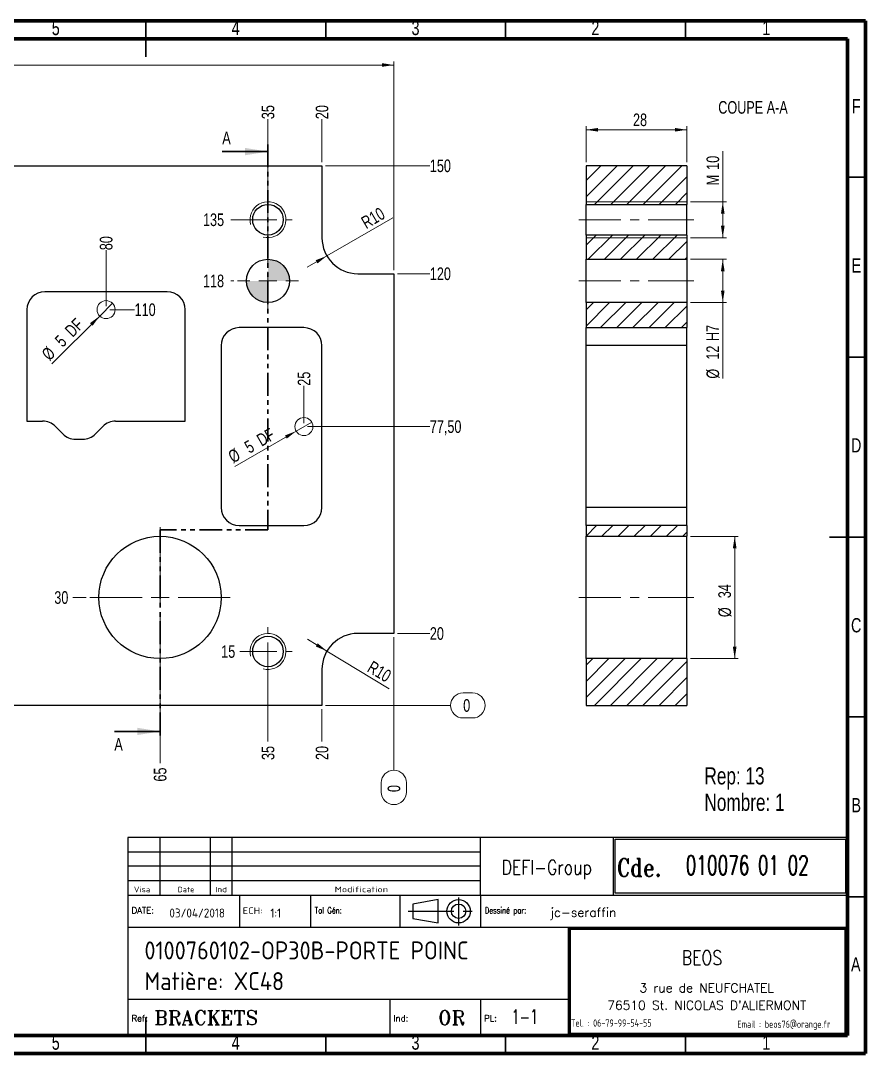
# Model space of a CAD drawing. Header units: millimetres. Extents: x 15 to 415, y 5 to 292.
# Drawn here: x 180.2 to 415, y 5 to 292 of the extents above; entities that cross this region are included whole.
import ezdxf

# ---------------------------------------------------------------- set-up
doc = ezdxf.new("R2010")
doc.units = ezdxf.units.MM
doc.linetypes.add('CENTERX2', pattern=[20.32, 12.7, -2.54, 2.54, -2.54])
doc.linetypes.add('PHANTOM', pattern=[12.7, 6.35, -1.27, 1.27, -1.27, 1.27, -1.27])
doc.layers.add('DIMENSIONS', color=176, linetype='Continuous')
doc.styles.add('SLDTEXTSTYLE0', font='TXT', dxfattribs={"width": 0.75})
doc.styles.add('SLDTEXTSTYLE1', font='ISOCP')
doc.styles.add('SLDTEXTSTYLE10', font='ISOCP', dxfattribs={"width": 1.147311})
doc.styles.add('SLDTEXTSTYLE11', font='ISOCP', dxfattribs={"width": 1.385904})
doc.styles.add('SLDTEXTSTYLE12', font='ISOCP', dxfattribs={"width": 1.246461})
doc.styles.add('SLDTEXTSTYLE13', font='ROMAND')
doc.styles.add('SLDTEXTSTYLE2', font='ROMANT', dxfattribs={"width": 0.8})
doc.styles.add('SLDTEXTSTYLE3', font='ISOCP', dxfattribs={"width": 0.8})
doc.styles.add('SLDTEXTSTYLE4', font='ROMANS', dxfattribs={"width": 0.8})
doc.styles.add('SLDTEXTSTYLE5', font='ROMANT')
doc.styles.add('SLDTEXTSTYLE6', font='ROMANS')
doc.styles.add('SLDTEXTSTYLE7', font='ROMANT', dxfattribs={"width": 0.65})
doc.styles.add('SLDTEXTSTYLE8', font='ISOCP', dxfattribs={"width": 1.446157})
doc.styles.add('SLDTEXTSTYLE9', font='ISOCP', dxfattribs={"width": 1.294402})
doc.dimstyles.new('SLDDIMSTYLE0', dxfattribs={"dimtxt": 3.5, "dimasz": 3.302, "dimexe": 0, "dimexo": 0.0625, "dimgap": 0.875, "dimtad": 0, "dimtih": 1, "dimtoh": 1, "dimdec": 0, "dimrnd": 1e-09, "dimdsep": 46, "dimtxsty": 'SLDTEXTSTYLE0', "dimblk1": 'NONE', "dimblk2": 'NONE', "dimsah": 1, "dimcen": 0.09, "dimadec": 0, "dimazin": 2, "dimtfac": 1, "dimtdec": 0, "dimtofl": 0, "dimtmove": 0, "dimatfit": 3, "dimldrblk": 'NONE', "dimfxl": 1, "dimfrac": 2, "dimtolj": 1, "dimtzin": 12, "dimarcsym": 0})
doc.dimstyles.new('SLDDIMSTYLE1', dxfattribs={"dimtxt": 3.5, "dimasz": 3.302, "dimexe": 0, "dimexo": 0.0625, "dimgap": 0.875, "dimtad": 0, "dimtih": 1, "dimtoh": 1, "dimrnd": 1e-09, "dimzin": 12, "dimdsep": 46, "dimtxsty": 'SLDTEXTSTYLE0', "dimblk1": 'NONE', "dimblk2": 'NONE', "dimsah": 1, "dimcen": 0.09, "dimadec": 0, "dimazin": 3, "dimtfac": 1, "dimtofl": 0, "dimtmove": 0, "dimatfit": 3, "dimldrblk": 'NONE', "dimfxl": 1, "dimfrac": 2, "dimtolj": 1, "dimtzin": 12, "dimarcsym": 0})
doc.dimstyles.new('SLDDIMSTYLE2', dxfattribs={"dimtxt": 3.5, "dimasz": 3.302, "dimexe": 0, "dimexo": 0.0625, "dimgap": 0.875, "dimtad": 1, "dimrnd": 1e-09, "dimzin": 12, "dimdsep": 46, "dimtxsty": 'SLDTEXTSTYLE0', "dimblk1": 'NONE', "dimsah": 1, "dimcen": 0, "dimadec": 0, "dimazin": 3, "dimtfac": 1, "dimtmove": 0, "dimatfit": 3, "dimldrblk": 'NONE', "dimfxl": 1, "dimfrac": 2, "dimtolj": 1, "dimtzin": 12, "dimarcsym": 0})
doc.dimstyles.new('SLDDIMSTYLE3', dxfattribs={"dimtxt": 3.5, "dimasz": 3.302, "dimexe": 0, "dimexo": 0.0625, "dimgap": 0.875, "dimtad": 1, "dimrnd": 1e-09, "dimzin": 12, "dimdsep": 46, "dimtxsty": 'SLDTEXTSTYLE0', "dimsah": 1, "dimcen": 0.09, "dimadec": 0, "dimazin": 3, "dimtfac": 1, "dimtofl": 0, "dimtmove": 0, "dimatfit": 3, "dimfxl": 1, "dimfrac": 2, "dimtolj": 1, "dimtzin": 12, "dimarcsym": 0})
doc.dimstyles.new('SLDDIMSTYLE4', dxfattribs={"dimtxt": 3.5, "dimasz": 3.302, "dimexe": 0, "dimexo": 0.0625, "dimgap": 0.875, "dimtad": 1, "dimrnd": 1e-09, "dimzin": 12, "dimdsep": 46, "dimtxsty": 'SLDTEXTSTYLE0', "dimsah": 1, "dimcen": 0, "dimadec": 0, "dimazin": 3, "dimtfac": 1, "dimtofl": 0, "dimtmove": 1, "dimatfit": 3, "dimfxl": 1, "dimfrac": 2, "dimtolj": 1, "dimtzin": 12, "dimarcsym": 0})

# ---------------------------------------------------------------- blocks, each defined once
blk = doc.blocks.new('SW_NOTE_0')
at = {"color": 0, "linetype": 'Continuous', "lineweight": 0, "char_height": 4.763, "attachment_point": 1, "style": 'SLDTEXTSTYLE0'}
for s, insert in [('Rep: 13', (0, 6.14)), ('Nombre: 1', (0, -1.21))]:
    blk.add_mtext(s, dxfattribs=dict(at, insert=insert))
blk = doc.blocks.new('_D')
at = {"color": 7, "linetype": 'Continuous', "lineweight": 18}
for p, q in [((303.21, 105.19), (305.8, 105.19)), ((264.94, 101.7), (299.73, 101.7)), ((305.8, 98.22), (303.21, 98.22))]:
    blk.add_line(p, q, dxfattribs=at)
for centre, start, end in [((303.21, 101.7), 90, 270), ((305.8, 101.7), 270, 90)]:
    blk.add_arc(centre, 3.49, start, end, dxfattribs=at)
at = {"color": 7, "linetype": 'Continuous', "lineweight": 18, "insert": (303.21, 103.44), "char_height": 3.5, "attachment_point": 1, "style": 'SLDTEXTSTYLE0'}
blk.add_mtext('0', dxfattribs=at)
blk = doc.blocks.new('_None')
blk = doc.blocks.new('_D_1')
at = {"color": 7, "linetype": 'Continuous', "lineweight": 18}
blk.add_line((99.94, 116.7), (113.47, 116.7), dxfattribs=at)
at = {"color": 7, "linetype": 'Continuous', "lineweight": 18, "insert": (113.47, 118.44), "char_height": 3.5, "attachment_point": 1, "style": 'SLDTEXTSTYLE0'}
blk.add_mtext('15', dxfattribs=at)
blk = doc.blocks.new('_D_2')
at = {"color": 7, "linetype": 'Continuous', "lineweight": 18}
blk.add_line((247.94, 116.7), (241.11, 116.7), dxfattribs=at)
at = {"color": 7, "linetype": 'Continuous', "lineweight": 18, "insert": (235.94, 118.44), "char_height": 3.5, "attachment_point": 1, "style": 'SLDTEXTSTYLE0'}
blk.add_mtext('15', dxfattribs=at)
blk = doc.blocks.new('_D_3')
at = {"color": 7, "linetype": 'Continuous', "lineweight": 18}
blk.add_line((284.94, 121.7), (293.94, 121.7), dxfattribs=at)
at = {"color": 7, "linetype": 'Continuous', "lineweight": 18, "insert": (293.94, 123.44), "char_height": 3.5, "attachment_point": 1, "style": 'SLDTEXTSTYLE0'}
blk.add_mtext('20', dxfattribs=at)
blk = doc.blocks.new('_D_4')
at = {"color": 7, "linetype": 'Continuous', "lineweight": 18}
blk.add_line((62.94, 121.7), (53.94, 121.7), dxfattribs=at)
at = {"color": 7, "linetype": 'Continuous', "lineweight": 18, "insert": (48.77, 123.44), "char_height": 3.5, "attachment_point": 1, "style": 'SLDTEXTSTYLE0'}
blk.add_mtext('20', dxfattribs=at)
blk = doc.blocks.new('_D_5')
at = {"color": 7, "linetype": 'Continuous', "lineweight": 18}
blk.add_line((198.44, 131.7), (194.73, 131.7), dxfattribs=at)
at = {"color": 7, "linetype": 'Continuous', "lineweight": 18, "insert": (189.55, 133.44), "char_height": 3.5, "attachment_point": 1, "style": 'SLDTEXTSTYLE0'}
blk.add_mtext('30', dxfattribs=at)
blk = doc.blocks.new('_D_6')
at = {"color": 7, "linetype": 'Continuous', "lineweight": 18}
blk.add_line((164.44, 141.7), (168.65, 141.7), dxfattribs=at)
at = {"color": 7, "linetype": 'Continuous', "lineweight": 18, "insert": (168.65, 143.44), "char_height": 3.5, "attachment_point": 1, "style": 'SLDTEXTSTYLE0'}
blk.add_mtext('40', dxfattribs=at)
blk = doc.blocks.new('_D_7')
at = {"color": 7, "linetype": 'Continuous', "lineweight": 18}
blk.add_line((162.94, 171.7), (151.57, 171.7), dxfattribs=at)
at = {"color": 7, "linetype": 'Continuous', "lineweight": 18, "insert": (146.4, 173.44), "char_height": 3.5, "attachment_point": 1, "style": 'SLDTEXTSTYLE0'}
blk.add_mtext('70', dxfattribs=at)
blk = doc.blocks.new('_D_8')
at = {"color": 7, "linetype": 'Continuous', "lineweight": 18}
blk.add_line((87.94, 179.2), (53.94, 179.2), dxfattribs=at)
at = {"color": 7, "linetype": 'Continuous', "lineweight": 18, "insert": (42.31, 180.94), "char_height": 3.5, "attachment_point": 1, "style": 'SLDTEXTSTYLE0'}
blk.add_mtext('77,50', dxfattribs=at)
blk = doc.blocks.new('_D_9')
at = {"color": 7, "linetype": 'Continuous', "lineweight": 18}
blk.add_line((259.94, 179.2), (293.94, 179.2), dxfattribs=at)
at = {"color": 7, "linetype": 'Continuous', "lineweight": 18, "insert": (293.94, 180.94), "char_height": 3.5, "attachment_point": 1, "style": 'SLDTEXTSTYLE0'}
blk.add_mtext('77,50', dxfattribs=at)
blk = doc.blocks.new('_D_10')
at = {"color": 7, "linetype": 'Continuous', "lineweight": 18}
blk.add_line((138.44, 201.7), (134.18, 201.7), dxfattribs=at)
at = {"color": 7, "linetype": 'Continuous', "lineweight": 18, "insert": (126.42, 203.44), "char_height": 3.5, "attachment_point": 1, "style": 'SLDTEXTSTYLE0'}
blk.add_mtext('100', dxfattribs=at)
blk = doc.blocks.new('_D_11')
at = {"color": 7, "linetype": 'Continuous', "lineweight": 18}
blk.add_line((204.94, 211.7), (211.87, 211.7), dxfattribs=at)
at = {"color": 7, "linetype": 'Continuous', "lineweight": 18, "insert": (211.87, 213.44), "char_height": 3.5, "attachment_point": 1, "style": 'SLDTEXTSTYLE0'}
blk.add_mtext('110', dxfattribs=at)
blk = doc.blocks.new('_D_12')
at = {"color": 7, "linetype": 'Continuous', "lineweight": 18}
blk.add_line((239.44, 219.7), (238.65, 219.7), dxfattribs=at)
at = {"color": 7, "linetype": 'Continuous', "lineweight": 18, "insert": (230.89, 221.44), "char_height": 3.5, "attachment_point": 1, "style": 'SLDTEXTSTYLE0'}
blk.add_mtext('118', dxfattribs=at)
blk = doc.blocks.new('_D_13')
at = {"color": 7, "linetype": 'Continuous', "lineweight": 18}
blk.add_line((108.44, 219.7), (113.47, 219.7), dxfattribs=at)
at = {"color": 7, "linetype": 'Continuous', "lineweight": 18, "insert": (113.47, 221.44), "char_height": 3.5, "attachment_point": 1, "style": 'SLDTEXTSTYLE0'}
blk.add_mtext('118', dxfattribs=at)
blk = doc.blocks.new('_D_14')
at = {"color": 7, "linetype": 'Continuous', "lineweight": 18}
blk.add_line((62.94, 221.7), (53.94, 221.7), dxfattribs=at)
at = {"color": 7, "linetype": 'Continuous', "lineweight": 18, "insert": (46.19, 223.44), "char_height": 3.5, "attachment_point": 1, "style": 'SLDTEXTSTYLE0'}
blk.add_mtext('120', dxfattribs=at)
blk = doc.blocks.new('_D_15')
at = {"color": 7, "linetype": 'Continuous', "lineweight": 18}
blk.add_line((284.94, 221.7), (293.94, 221.7), dxfattribs=at)
at = {"color": 7, "linetype": 'Continuous', "lineweight": 18, "insert": (293.94, 223.44), "char_height": 3.5, "attachment_point": 1, "style": 'SLDTEXTSTYLE0'}
blk.add_mtext('120', dxfattribs=at)
blk = doc.blocks.new('_D_16')
at = {"color": 7, "linetype": 'Continuous', "lineweight": 18}
blk.add_line((99.94, 236.7), (113.47, 236.7), dxfattribs=at)
at = {"color": 7, "linetype": 'Continuous', "lineweight": 18, "insert": (113.47, 238.44), "char_height": 3.5, "attachment_point": 1, "style": 'SLDTEXTSTYLE0'}
blk.add_mtext('135', dxfattribs=at)
blk = doc.blocks.new('_D_17')
at = {"color": 7, "linetype": 'Continuous', "lineweight": 18}
blk.add_line((247.94, 236.7), (238.65, 236.7), dxfattribs=at)
at = {"color": 7, "linetype": 'Continuous', "lineweight": 18, "insert": (230.89, 238.44), "char_height": 3.5, "attachment_point": 1, "style": 'SLDTEXTSTYLE0'}
blk.add_mtext('135', dxfattribs=at)
blk = doc.blocks.new('_D_18')
at = {"color": 7, "linetype": 'Continuous', "lineweight": 18}
blk.add_line((264.94, 251.7), (293.94, 251.7), dxfattribs=at)
at = {"color": 7, "linetype": 'Continuous', "lineweight": 18, "insert": (293.94, 253.44), "char_height": 3.5, "attachment_point": 1, "style": 'SLDTEXTSTYLE0'}
blk.add_mtext('150', dxfattribs=at)
blk = doc.blocks.new('_D_19')
at = {"color": 7, "linetype": 'Continuous', "lineweight": 18}
for p, q in [((283.94, 120.7), (283.94, 83.7)), ((280.45, 77.62), (280.45, 80.21)), ((287.43, 80.21), (287.43, 77.62))]:
    blk.add_line(p, q, dxfattribs=at)
for centre, start, end in [((283.94, 80.21), 0, 180), ((283.94, 77.62), 180, 0)]:
    blk.add_arc(centre, 3.49, start, end, dxfattribs=at)
at = {"color": 7, "linetype": 'Continuous', "lineweight": 18, "insert": (282.21, 77.62), "char_height": 3.5, "attachment_point": 1, "rotation": 90, "style": 'SLDTEXTSTYLE0'}
blk.add_mtext('0', dxfattribs=at)
blk = doc.blocks.new('_D_20')
at = {"color": 7, "linetype": 'Continuous', "lineweight": 18}
blk.add_line((263.94, 100.7), (263.94, 91.7), dxfattribs=at)
at = {"color": 7, "linetype": 'Continuous', "lineweight": 18, "insert": (262.21, 86.53), "char_height": 3.5, "attachment_point": 1, "rotation": 90, "style": 'SLDTEXTSTYLE0'}
blk.add_mtext('20', dxfattribs=at)
blk = doc.blocks.new('_D_21')
at = {"color": 7, "linetype": 'Continuous', "lineweight": 18}
blk.add_line((263.94, 252.7), (263.94, 264.65), dxfattribs=at)
at = {"color": 7, "linetype": 'Continuous', "lineweight": 18, "insert": (262.21, 264.65), "char_height": 3.5, "attachment_point": 1, "rotation": 90, "style": 'SLDTEXTSTYLE0'}
blk.add_mtext('20', dxfattribs=at)
blk = doc.blocks.new('_D_22')
at = {"color": 7, "linetype": 'Continuous', "lineweight": 18}
blk.add_line((258.94, 180.2), (258.94, 190.55), dxfattribs=at)
at = {"color": 7, "linetype": 'Continuous', "lineweight": 18, "insert": (257.21, 190.55), "char_height": 3.5, "attachment_point": 1, "rotation": 90, "style": 'SLDTEXTSTYLE0'}
blk.add_mtext('25', dxfattribs=at)
blk = doc.blocks.new('_D_23')
at = {"color": 7, "linetype": 'Continuous', "lineweight": 18}
blk.add_line((248.94, 229.2), (248.94, 264.65), dxfattribs=at)
at = {"color": 7, "linetype": 'Continuous', "lineweight": 18, "insert": (247.21, 264.65), "char_height": 3.5, "attachment_point": 1, "rotation": 90, "style": 'SLDTEXTSTYLE0'}
blk.add_mtext('35', dxfattribs=at)
blk = doc.blocks.new('_D_24')
at = {"color": 7, "linetype": 'Continuous', "lineweight": 18}
blk.add_line((248.94, 115.7), (248.94, 91.7), dxfattribs=at)
at = {"color": 7, "linetype": 'Continuous', "lineweight": 18, "insert": (247.21, 86.53), "char_height": 3.5, "attachment_point": 1, "rotation": 90, "style": 'SLDTEXTSTYLE0'}
blk.add_mtext('35', dxfattribs=at)
blk = doc.blocks.new('_D_25')
at = {"color": 7, "linetype": 'Continuous', "lineweight": 18}
blk.add_line((218.94, 111.2), (218.94, 85.7), dxfattribs=at)
at = {"color": 7, "linetype": 'Continuous', "lineweight": 18, "insert": (217.21, 80.53), "char_height": 3.5, "attachment_point": 1, "rotation": 90, "style": 'SLDTEXTSTYLE0'}
blk.add_mtext('65', dxfattribs=at)
blk = doc.blocks.new('_D_26')
at = {"color": 7, "linetype": 'Continuous', "lineweight": 18}
blk.add_line((203.94, 212.7), (203.94, 228.23), dxfattribs=at)
at = {"color": 7, "linetype": 'Continuous', "lineweight": 18, "insert": (202.21, 228.23), "char_height": 3.5, "attachment_point": 1, "rotation": 90, "style": 'SLDTEXTSTYLE0'}
blk.add_mtext('80', dxfattribs=at)
blk = doc.blocks.new('_D_27')
at = {"color": 7, "linetype": 'Continuous', "lineweight": 18}
blk.add_line((163.94, 170.7), (163.94, 163.55), dxfattribs=at)
at = {"color": 7, "linetype": 'Continuous', "lineweight": 18, "insert": (162.21, 155.79), "char_height": 3.5, "attachment_point": 1, "rotation": 90, "style": 'SLDTEXTSTYLE0'}
blk.add_mtext('120', dxfattribs=at)
blk = doc.blocks.new('_D_28')
at = {"color": 7, "linetype": 'Continuous', "lineweight": 18}
blk.add_line((158.94, 222.2), (158.94, 228.23), dxfattribs=at)
at = {"color": 7, "linetype": 'Continuous', "lineweight": 18, "insert": (157.21, 228.23), "char_height": 3.5, "attachment_point": 1, "rotation": 90, "style": 'SLDTEXTSTYLE0'}
blk.add_mtext('125', dxfattribs=at)
blk = doc.blocks.new('_D_29')
at = {"color": 7, "linetype": 'Continuous', "lineweight": 18}
blk.add_line((143.94, 121.2), (143.94, 91.7), dxfattribs=at)
at = {"color": 7, "linetype": 'Continuous', "lineweight": 18, "insert": (142.21, 83.95), "char_height": 3.5, "attachment_point": 1, "rotation": 90, "style": 'SLDTEXTSTYLE0'}
blk.add_mtext('140', dxfattribs=at)
blk = doc.blocks.new('_D_30')
at = {"color": 7, "linetype": 'Continuous', "lineweight": 18}
blk.add_line((98.94, 229.2), (98.94, 261.7), dxfattribs=at)
at = {"color": 7, "linetype": 'Continuous', "lineweight": 18, "insert": (97.21, 261.7), "char_height": 3.5, "attachment_point": 1, "rotation": 90, "style": 'SLDTEXTSTYLE0'}
blk.add_mtext('185', dxfattribs=at)
blk = doc.blocks.new('_D_31')
at = {"color": 7, "linetype": 'Continuous', "lineweight": 18}
blk.add_line((98.94, 115.7), (98.94, 91.7), dxfattribs=at)
at = {"color": 7, "linetype": 'Continuous', "lineweight": 18, "insert": (97.21, 83.95), "char_height": 3.5, "attachment_point": 1, "rotation": 90, "style": 'SLDTEXTSTYLE0'}
blk.add_mtext('185', dxfattribs=at)
blk = doc.blocks.new('_D_32')
at = {"color": 7, "linetype": 'Continuous', "lineweight": 18}
blk.add_line((88.94, 178.2), (88.94, 171.87), dxfattribs=at)
at = {"color": 7, "linetype": 'Continuous', "lineweight": 18, "insert": (87.21, 164.11), "char_height": 3.5, "attachment_point": 1, "rotation": 90, "style": 'SLDTEXTSTYLE0'}
blk.add_mtext('195', dxfattribs=at)
blk = doc.blocks.new('_D_33')
at = {"color": 7, "linetype": 'Continuous', "lineweight": 18}
blk.add_line((83.94, 252.7), (83.94, 261.7), dxfattribs=at)
at = {"color": 7, "linetype": 'Continuous', "lineweight": 18, "insert": (82.21, 261.7), "char_height": 3.5, "attachment_point": 1, "rotation": 90, "style": 'SLDTEXTSTYLE0'}
blk.add_mtext('200', dxfattribs=at)
blk = doc.blocks.new('_D_34')
at = {"color": 7, "linetype": 'Continuous', "lineweight": 18}
blk.add_line((83.94, 100.7), (83.94, 91.7), dxfattribs=at)
at = {"color": 7, "linetype": 'Continuous', "lineweight": 18, "insert": (82.21, 83.95), "char_height": 3.5, "attachment_point": 1, "rotation": 90, "style": 'SLDTEXTSTYLE0'}
blk.add_mtext('200', dxfattribs=at)
blk = doc.blocks.new('_D_35')
at = {"color": 7, "linetype": 'Continuous', "lineweight": 18}
blk.add_line((63.94, 120.7), (63.94, 91.7), dxfattribs=at)
at = {"color": 7, "linetype": 'Continuous', "lineweight": 18, "insert": (62.21, 83.95), "char_height": 3.5, "attachment_point": 1, "rotation": 90, "style": 'SLDTEXTSTYLE0'}
blk.add_mtext('220', dxfattribs=at)
blk = doc.blocks.new('_D_37')
at = {"color": 7, "linetype": 'Continuous', "lineweight": 18}
for q in [(205.71, 213.47), (188.87, 196.63)]:
    blk.add_line((202.18, 209.94), q, dxfattribs=at)
blk.add_solid([(202.18, 209.94), (199.48, 207.96), (200.2, 207.24)], dxfattribs=at)
at = {"color": 7, "linetype": 'Continuous', "lineweight": 18, "char_height": 3.5, "attachment_point": 1, "rotation": 45, "style": 'SLDTEXTSTYLE0'}
for s, insert in [('DF', (192.17, 206.31)), ('5', (189.41, 203.55)), ('%%c', (185.72, 199.78))]:
    blk.add_mtext(s, dxfattribs=dict(at, insert=insert))
blk = doc.blocks.new('_D_38')
at = {"color": 7, "linetype": 'Continuous', "lineweight": 18}
for q in [(261.11, 180.45), (239.73, 168.11)]:
    blk.add_line((256.78, 177.95), q, dxfattribs=at)
blk.add_solid([(256.78, 177.95), (253.67, 176.74), (254.17, 175.86)], dxfattribs=at)
at = {"color": 7, "linetype": 'Continuous', "lineweight": 18, "char_height": 3.5, "attachment_point": 1, "rotation": 30, "style": 'SLDTEXTSTYLE0'}
for s, insert in [('DF', (245.42, 176.61)), ('5', (242.04, 174.66)), ('%%c', (237.5, 171.98))]:
    blk.add_mtext(s, dxfattribs=dict(at, insert=insert))
blk = doc.blocks.new('_D_39')
at = {"color": 7, "linetype": 'Continuous', "lineweight": 18}
for p, q in [((63.94, 222.7), (63.94, 280.7)), ((63.94, 279.7), (283.94, 279.7)), ((283.94, 222.7), (283.94, 280.7))]:
    blk.add_line(p, q, dxfattribs=at)
for points in [[(63.94, 279.7), (67.25, 279.2), (67.25, 280.21)], [(283.94, 279.7), (280.64, 280.21), (280.64, 279.2)]]:
    blk.add_solid(points, dxfattribs=at)
at = {"color": 7, "linetype": 'Continuous', "lineweight": 18, "insert": (162, 284.22), "char_height": 3.5, "attachment_point": 1, "style": 'SLDTEXTSTYLE0'}
blk.add_mtext('220', dxfattribs=at)
blk = doc.blocks.new('_D_42')
at = {"color": 7, "linetype": 'Continuous', "lineweight": 18}
for q in [(283.67, 237.22), (259.82, 223.47)]:
    blk.add_line((265.32, 226.64), q, dxfattribs=at)
blk.add_solid([(265.32, 226.64), (262.2, 225.44), (262.71, 224.56)], dxfattribs=at)
at = {"color": 7, "linetype": 'Continuous', "lineweight": 18, "insert": (274.48, 237.06), "char_height": 3.5, "attachment_point": 1, "rotation": 30.3995, "style": 'SLDTEXTSTYLE0'}
blk.add_mtext('R10', dxfattribs=at)
blk = doc.blocks.new('_D_43')
at = {"color": 7, "linetype": 'Continuous', "lineweight": 18}
for q in [(259.9, 120.08), (282.63, 106.32)]:
    blk.add_line((265.34, 116.8), q, dxfattribs=at)
blk.add_solid([(265.34, 116.8), (262.78, 118.94), (262.25, 118.07)], dxfattribs=at)
at = {"color": 7, "linetype": 'Continuous', "lineweight": 18, "insert": (278.04, 114.28), "char_height": 3.5, "attachment_point": 1, "rotation": 329.3981, "style": 'SLDTEXTSTYLE0'}
blk.add_mtext('R10', dxfattribs=at)
blk = doc.blocks.new('SW_CENTERMARKSYMBOL_2')
at = {"color": 0, "linetype": 'Continuous', "lineweight": 0}
for p, q in [((0, 5), (0, 6.75)), ((-5, 0), (-6.75, 0)), ((0, 0), (-2.5, 0)), ((0, 0), (0, 2.5)), ((0, 0), (0, -2.5)), ((0, 0), (2.5, 0)), ((5, 0), (6.75, 0)), ((0, -5), (0, -6.75))]:
    blk.add_line(p, q, dxfattribs=at)
blk = doc.blocks.new('SW_CENTERMARKSYMBOL_3')
at = {"color": 0, "linetype": 'Continuous', "lineweight": 0}
for p, q in [((0, 5), (0, 6.75)), ((-5, 0), (-6.75, 0)), ((0, 0), (-2.5, 0)), ((0, 0), (0, 2.5)), ((0, 0), (0, -2.5)), ((0, 0), (2.5, 0)), ((5, 0), (6.75, 0)), ((0, -5), (0, -6.75))]:
    blk.add_line(p, q, dxfattribs=at)
blk = doc.blocks.new('SW_CENTERMARKSYMBOL_5')
at = {"color": 0, "linetype": 'Continuous', "lineweight": 0}
for p, q in [((0, 5), (0, 8.5)), ((-5, 0), (-8.5, 0)), ((0, 0), (-2.5, 0)), ((0, 0), (0, 2.5)), ((0, 0), (0, -2.5)), ((0, 0), (2.5, 0)), ((5, 0), (8.5, 0)), ((0, -5), (0, -8.5))]:
    blk.add_line(p, q, dxfattribs=at)
blk = doc.blocks.new('SW_CENTERMARKSYMBOL_7')
at = {"color": 0, "linetype": 'Continuous', "lineweight": 0}
for p, q in [((0, 5), (0, 19.5)), ((-5, 0), (-19.5, 0)), ((0, 0), (-2.5, 0)), ((0, 0), (0, 2.5)), ((0, 0), (0, -2.5)), ((0, 0), (2.5, 0)), ((5, 0), (19.5, 0)), ((0, -5), (0, -19.5))]:
    blk.add_line(p, q, dxfattribs=at)
blk = doc.blocks.new('SW_DOWELSYMBOL_0')
at = {"linetype": 'Continuous', "lineweight": 0}
h = blk.add_hatch(color=0, dxfattribs=at)
edge = h.paths.add_edge_path(flags=0)
edge.add_arc((0, 0), 6, 0, 90)
edge.add_line((0, 6), (0, 0))
edge.add_line((0, 0), (6, 0))
h = blk.add_hatch(color=0, dxfattribs=at)
edge = h.paths.add_edge_path(flags=0)
edge.add_arc((0, 0), 6, 180, 270)
edge.add_line((0, -6), (0, 0))
edge.add_line((0, 0), (-6, 0))
at = {"color": 0, "linetype": 'Continuous', "lineweight": 0}
blk.add_circle((0, 0), 6, dxfattribs=at)
blk = doc.blocks.new('_D_45')
at = {"color": 7, "linetype": 'Continuous', "lineweight": 18}
for p, q in [((366.36, 225.7), (376.36, 225.7)), ((375.36, 225.7), (375.36, 213.7)), ((366.36, 213.7), (376.36, 213.7)), ((375.36, 213.7), (375.36, 192.53))]:
    blk.add_line(p, q, dxfattribs=at)
for points in [[(375.36, 225.7), (374.86, 222.4), (375.87, 222.4)], [(375.36, 213.7), (375.87, 217.01), (374.86, 217.01)]]:
    blk.add_solid(points, dxfattribs=at)
at = {"color": 7, "linetype": 'Continuous', "lineweight": 18, "char_height": 3.5, "attachment_point": 1, "rotation": 90, "style": 'SLDTEXTSTYLE0'}
for s, insert in [('H7', (370.8, 202.98)), ('12', (370.8, 197.81)), ('%%c', (370.85, 192.53))]:
    blk.add_mtext(s, dxfattribs=dict(at, insert=insert))
blk = doc.blocks.new('_D_46')
at = {"color": 7, "linetype": 'Continuous', "lineweight": 18}
for p, q in [((375.36, 241.7), (375.36, 255.74)), ((366.36, 241.7), (376.36, 241.7)), ((375.36, 231.7), (375.36, 241.7)), ((366.36, 231.7), (376.36, 231.7))]:
    blk.add_line(p, q, dxfattribs=at)
for points in [[(375.36, 241.7), (374.86, 238.4), (375.87, 238.4)], [(375.36, 231.7), (375.87, 235.01), (374.86, 235.01)]]:
    blk.add_solid(points, dxfattribs=at)
at = {"color": 7, "linetype": 'Continuous', "lineweight": 18, "char_height": 3.5, "attachment_point": 1, "rotation": 90, "style": 'SLDTEXTSTYLE0'}
for s, insert in [('10', (370.85, 250.57)), ('M', (370.85, 246.28))]:
    blk.add_mtext(s, dxfattribs=dict(at, insert=insert))
blk = doc.blocks.new('_D_47')
at = {"color": 7, "linetype": 'Continuous', "lineweight": 18}
for p, q in [((337.36, 252.7), (337.36, 262.7)), ((365.36, 261.7), (337.36, 261.7)), ((365.36, 252.7), (365.36, 262.7))]:
    blk.add_line(p, q, dxfattribs=at)
for points in [[(337.36, 261.7), (340.67, 261.2), (340.67, 262.21)], [(365.36, 261.7), (362.06, 262.21), (362.06, 261.2)]]:
    blk.add_solid(points, dxfattribs=at)
at = {"color": 7, "linetype": 'Continuous', "lineweight": 18, "insert": (350.42, 266.22), "char_height": 3.5, "attachment_point": 1, "style": 'SLDTEXTSTYLE0'}
blk.add_mtext('28', dxfattribs=at)
blk = doc.blocks.new('_D_48')
at = {"color": 7, "linetype": 'Continuous', "lineweight": 18}
for p, q in [((366.36, 148.7), (379.68, 148.7)), ((378.68, 148.7), (378.68, 114.7)), ((366.36, 114.7), (379.68, 114.7))]:
    blk.add_line(p, q, dxfattribs=at)
for points in [[(378.68, 148.7), (378.18, 145.4), (379.19, 145.4)], [(378.68, 114.7), (379.19, 118.01), (378.18, 118.01)]]:
    blk.add_solid(points, dxfattribs=at)
at = {"color": 7, "linetype": 'Continuous', "lineweight": 18, "char_height": 3.5, "attachment_point": 1, "rotation": 90, "style": 'SLDTEXTSTYLE0'}
for s, insert in [('34', (374.12, 131.51)), ('%%c', (374.17, 126.24))]:
    blk.add_mtext(s, dxfattribs=dict(at, insert=insert))

msp = doc.modelspace()

# ---------------------------------------------------------------- hatches: boundary and pattern name
at = {"linetype": 'Continuous', "lineweight": 18}
h = msp.add_hatch(dxfattribs=at)
h.set_pattern_fill('ANSI31', style=0)
h.paths.add_polyline_path([(365.364, 240.955), (365.364, 251.705), (337.364, 251.705), (337.364, 240.955)], flags=0)
h = msp.add_hatch(dxfattribs=at)
h.set_pattern_fill('ANSI31', style=0)
h.paths.add_polyline_path([(365.364, 225.705), (365.364, 232.455), (337.364, 232.455), (337.364, 225.705)], flags=0)
h = msp.add_hatch(dxfattribs=at)
h.set_pattern_fill('ANSI31', style=0)
h.paths.add_polyline_path([(337.364, 213.705), (337.364, 206.705), (365.364, 206.705), (365.364, 213.705)], flags=0)
h = msp.add_hatch(dxfattribs=at)
h.set_pattern_fill('ANSI31', style=0)
h.paths.add_polyline_path([(365.364, 148.705), (365.364, 151.705), (337.364, 151.705), (337.364, 148.705)], flags=0)
h = msp.add_hatch(dxfattribs=at)
h.set_pattern_fill('ANSI31', style=0)
h.paths.add_polyline_path([(337.364, 114.705), (337.364, 101.705), (365.364, 101.705), (365.364, 114.705)], flags=0)

# ---------------------------------------------------------------- linework, layer by layer
at = {"color": 7, "linetype": 'Continuous', "lineweight": 70}
for p, q in [((15, 292), (415, 292)), ((415, 292), (415, 5)), ((20, 287), (410, 287)), ((410, 287), (410, 10)), ((410, 10), (20, 10)), ((415, 5), (15, 5))]:
    msp.add_line(p, q, dxfattribs=at)
at = {"color": 7, "linetype": 'Continuous', "lineweight": 35}
for p, q in [((215, 292), (215, 282)), ((215, 287), (215, 292)), ((265, 287), (265, 292)), ((315, 287), (315, 292)), ((365, 287), (365, 292)), ((236.244, 255.636), (248.944, 255.636)), ((410, 248.5), (415, 248.5)), ((410, 198.5), (415, 198.5)), ((415, 148.5), (405, 148.5)), ((410, 148.5), (415, 148.5)), ((410, 98.5), (415, 98.5)), ((206.244, 94.476), (218.944, 94.476)), ((410, 48.5), (415, 48.5)), ((215, 5), (215, 15)), ((215, 10), (215, 5)), ((265, 10), (265, 5)), ((315, 10), (315, 5)), ((365, 10), (365, 5))]:
    msp.add_line(p, q, dxfattribs=at)
at = {"color": 7, "linetype": 'PHANTOM', "lineweight": 35}
for p, q in [((248.944, 257.636), (248.944, 150.495)), ((248.944, 150.495), (218.944, 150.495)), ((218.944, 150.495), (218.944, 92.476))]:
    msp.add_line(p, q, dxfattribs=at)
at = {"color": 7, "linetype": 'Continuous', "lineweight": 25}
for p, q in [((83.944, 251.705), (263.944, 251.705)), ((263.944, 251.705), (263.944, 231.705)), ((337.364, 251.705), (337.364, 240.955)), ((365.364, 251.705), (337.364, 251.705)), ((365.364, 251.705), (365.364, 240.955)), ((337.364, 240.955), (365.364, 240.955)), ((337.364, 232.455), (337.364, 240.955)), ((365.364, 232.455), (365.364, 240.955)), ((365.364, 232.455), (337.364, 232.455)), ((337.364, 232.455), (337.364, 225.705)), ((365.364, 232.455), (365.364, 225.705)), ((337.364, 225.705), (365.364, 225.705)), ((337.364, 213.705), (337.364, 225.705)), ((365.364, 225.705), (365.364, 213.705)), ((273.944, 221.705), (283.944, 221.705)), ((283.944, 221.705), (283.944, 121.705)), ((220.944, 216.705), (186.944, 216.705)), ((365.364, 213.705), (337.364, 213.705)), ((337.364, 213.705), (337.364, 206.705)), ((365.364, 213.705), (365.364, 206.705)), ((181.944, 211.705), (181.944, 180.705)), ((225.944, 180.705), (225.944, 211.705)), ((258.944, 206.705), (240.944, 206.705)), ((337.364, 206.705), (365.364, 206.705)), ((337.364, 201.705), (337.364, 206.705)), ((365.364, 201.705), (365.364, 206.705)), ((235.944, 201.705), (235.944, 156.705)), ((263.944, 156.705), (263.944, 201.705)), ((365.364, 201.705), (337.364, 201.705)), ((337.364, 156.705), (337.364, 201.705)), ((365.364, 156.705), (365.364, 201.705)), ((181.944, 180.705), (186.302, 180.705)), ((189.837, 179.24), (191.908, 177.169)), ((200.979, 177.169), (203.05, 179.24)), ((206.586, 180.705), (225.944, 180.705)), ((195.444, 175.705), (197.444, 175.705)), ((365.364, 156.705), (337.364, 156.705)), ((337.364, 151.705), (337.364, 156.705)), ((365.364, 151.705), (365.364, 156.705)), ((240.944, 151.705), (258.944, 151.705)), ((365.364, 151.705), (337.364, 151.705)), ((337.364, 151.705), (337.364, 148.705)), ((365.364, 151.705), (365.364, 148.705)), ((337.364, 148.705), (365.364, 148.705)), ((337.364, 114.705), (337.364, 148.705)), ((365.364, 114.705), (365.364, 148.705)), ((283.944, 121.705), (273.944, 121.705)), ((365.364, 114.705), (337.364, 114.705)), ((337.364, 114.705), (337.364, 101.705)), ((365.364, 114.705), (365.364, 101.705)), ((263.944, 111.705), (263.944, 101.705)), ((263.944, 101.705), (83.944, 101.705)), ((337.364, 101.705), (365.364, 101.705))]:
    msp.add_line(p, q, dxfattribs=at)
at = {"color": 7, "linetype": 'Continuous', "lineweight": 18}
for p, q in [((337.364, 241.705), (365.364, 241.705)), ((337.364, 231.705), (365.364, 231.705))]:
    msp.add_line(p, q, dxfattribs=at)
at = {"color": 7, "linetype": 'CENTERX2', "lineweight": 18}
for p, q in [((367.364, 236.705), (335.364, 236.705)), ((367.364, 219.705), (335.364, 219.705)), ((367.364, 131.705), (335.364, 131.705))]:
    msp.add_line(p, q, dxfattribs=at)
at = {"color": 7, "linetype": 'Continuous', "lineweight": 25}
for centre, radius in [((248.944, 236.705), 4.25), ((248.944, 219.705), 6), ((218.944, 131.705), 17), ((248.944, 116.705), 4.25)]:
    msp.add_circle(centre, radius, dxfattribs=at)
at = {"color": 7, "linetype": 'Continuous', "lineweight": 18}
for centre in [(203.944, 211.705), (258.944, 179.205)]:
    msp.add_circle(centre, 2.5, dxfattribs=at)
for centre in [(248.944, 236.705), (248.944, 116.705)]:
    msp.add_arc(centre, 5, 255, 195, dxfattribs=at)
at = {"color": 7, "linetype": 'Continuous', "lineweight": 25}
for centre, radius, start, end in [((273.944, 231.705), 10, 180, 270), ((186.944, 211.705), 5, 90, 180), ((220.944, 211.705), 5, 0, 90), ((240.944, 201.705), 5, 90, 180), ((258.944, 201.705), 5, 0, 90), ((186.302, 175.705), 5, 45, 90), ((206.586, 175.705), 5, 90, 135), ((195.444, 180.705), 5, 225, 270), ((197.444, 180.705), 5, 270, 315), ((240.944, 156.705), 5, 180, 270), ((258.944, 156.705), 5, 270, 0), ((273.944, 111.705), 10, 90, 180)]:
    msp.add_arc(centre, radius, start, end, dxfattribs=at)
at = {"color": 7, "linetype": 'Continuous', "lineweight": 35}
for points in [[(248.944, 255.636), (242.594, 256.652), (242.594, 254.62)], [(218.944, 94.476), (212.594, 95.492), (212.594, 93.46)]]:
    msp.add_solid(points, dxfattribs=at)
at = {"layer": 'DIMENSIONS', "color": 3}
for p, q in [((308, 65), (210, 65)), ((219, 49), (219, 65)), ((233, 49), (233, 65)), ((239, 49), (239, 65)), ((210, 61), (308, 61)), ((308, 57), (210, 57)), ((210, 53), (308, 53))]:
    msp.add_line(p, q, dxfattribs=at)
at = {"layer": 'DIMENSIONS', "color": 6}
for p, q in [((210, 65), (210, 10)), ((410, 10), (410, 65)), ((410, 40), (332.384, 40)), ((332.384, 40), (332.384, 10)), ((409.8, 39.8), (332.584, 39.8)), ((332.584, 39.8), (332.584, 10.2)), ((409.6, 39.6), (332.784, 39.6)), ((332.784, 39.6), (332.784, 10.4)), ((409.4, 39.4), (332.984, 39.4)), ((332.984, 39.4), (332.984, 10.6)), ((409.4, 10.6), (409.4, 39.4)), ((409.6, 10.4), (409.6, 39.6)), ((409.8, 10.2), (409.8, 39.8)), ((210, 10), (410, 10)), ((332.584, 10.2), (409.8, 10.2)), ((332.784, 10.4), (409.6, 10.4)), ((332.984, 10.6), (409.4, 10.6))]:
    msp.add_line(p, q, dxfattribs=at)
at = {"layer": 'DIMENSIONS', "color": 1}
for p, q in [((410, 65), (308, 65)), ((308, 49), (308, 65)), ((345, 49), (345, 65)), ((345.5, 49.5), (345.5, 64.5)), ((345.5, 64.5), (409.5, 64.5)), ((409.5, 64.5), (409.5, 49.5)), ((210, 49), (410, 49)), ((241, 49), (241, 40)), ((260.731, 49), (260.731, 40)), ((285.62, 49), (285.62, 40)), ((308, 49), (308, 40)), ((409.5, 49.5), (345.5, 49.5)), ((332.384, 40), (210, 40)), ((332.384, 20), (210, 20)), ((282.792, 20), (282.792, 10)), ((308, 20), (308, 10))]:
    msp.add_line(p, q, dxfattribs=at)
at = {"layer": 'DIMENSIONS'}
for p, q in [((345.5, 49.5), (345.5, 64.5)), ((345.5, 64.5), (409.5, 64.5)), ((409.5, 64.5), (409.5, 49.5)), ((409.5, 49.5), (345.5, 49.5))]:
    msp.add_line(p, q, dxfattribs=at)
at = {"layer": 'DIMENSIONS', "color": 7}
for p, q in [((296.244, 47.75), (289.244, 46.5)), ((289.244, 46.5), (289.244, 42.5)), ((296.244, 41.25), (296.244, 47.75)), ((289.244, 42.5), (296.244, 41.25))]:
    msp.add_line(p, q, dxfattribs=at)
at = {"layer": 'DIMENSIONS', "color": 3, "linetype": 'CENTERX2'}
for p, q in [((301.934, 48.348), (301.934, 40.513)), ((287.946, 44.5), (306.201, 44.5))]:
    msp.add_line(p, q, dxfattribs=at)
at = {"layer": 'DIMENSIONS', "color": 7}
for radius in [3.25, 2]:
    msp.add_circle((301.934, 44.5), radius, dxfattribs=at)

# ---------------------------------------------------------------- block references
at = {"color": 7, "linetype": 'Continuous', "lineweight": 0}
for name, p in [('SW_CENTERMARKSYMBOL_3', (248.944, 236.705)), ('SW_CENTERMARKSYMBOL_5', (248.944, 219.705)), ('SW_DOWELSYMBOL_0', (248.944, 219.705)), ('SW_CENTERMARKSYMBOL_7', (218.944, 131.705)), ('SW_CENTERMARKSYMBOL_2', (248.944, 116.705)), ('SW_NOTE_0', (370.266, 78.369))]:
    msp.add_blockref(name, p, dxfattribs=at)

# ---------------------------------------------------------------- texts
at = {"color": 7, "linetype": 'Continuous', "lineweight": 0, "attachment_point": 2, "style": 'SLDTEXTSTYLE0'}
for s, insert, char_height in [('5', (189.96, 291.973), 3.969), ('4', (239.96, 291.973), 3.969), ('3', (289.96, 291.973), 3.969), ('2', (339.96, 291.973), 3.969), ('1', (387.46, 291.973), 3.969), ('F', (412.458, 270.223), 3.969), ('COUPE A-A', (383.772, 269.674), 3.5), ('E', (412.508, 225.973), 3.969), ('D', (412.453, 175.973), 3.969), ('C', (412.459, 125.973), 3.969), ('B', (412.471, 75.973), 3.969), ('A', (412.34, 31.723), 3.969), ('5', (189.96, 9.973), 3.969), ('4', (239.96, 9.973), 3.969), ('3', (289.96, 9.973), 3.969), ('2', (339.96, 9.973), 3.969), ('1', (387.46, 9.973), 3.969)]:
    msp.add_mtext(s, dxfattribs=dict(at, insert=insert, char_height=char_height))
at = {"color": 7, "linetype": 'Continuous', "char_height": 3.5, "attachment_point": 1, "style": 'SLDTEXTSTYLE0'}
for insert in [(236.244, 261.194), (206.244, 92.625)]:
    msp.add_mtext('A', dxfattribs=dict(at, insert=insert))
at = {"layer": 'DIMENSIONS'}
for s, insert, char_height, attachment_point, style in [('DEFI-Group', (326.42, 58.701), 4, 2, 'SLDTEXTSTYLE2'), ('Cde.', (346, 59.126), 5, 1, 'SLDTEXTSTYLE2'), ('010076 01 02', (365.082, 59.94), 5.29167, 1, 'SLDTEXTSTYLE7'), ('Visa', (211.655, 51.348), 1.5671, 1, 'SLDTEXTSTYLE12'), ('Date', (223.824, 51.283), 1.4924, 1, 'SLDTEXTSTYLE10'), ('Ind', (234.254, 51.283), 1.4924, 1, 'SLDTEXTSTYLE11'), ('Modification', (267.489, 51.348), 1.56705, 1, 'SLDTEXTSTYLE8'), ('DATE:', (211.034, 45.598), 1.7277, 1, 'SLDTEXTSTYLE6'), ('03/04/2018', (221.533, 45.253), 2.5, 1, 'SLDTEXTSTYLE1'), ('ECH:', (241.911, 45.56), 1.8141, 1, 'SLDTEXTSTYLE9'), ('1:1', (249.62, 45.24), 2.5, 1, 'SLDTEXTSTYLE1'), ('Tol Gén:', (261.952, 45.598), 1.7277, 1, 'SLDTEXTSTYLE4'), ('Dessiné par:', (309.221, 45.598), 1.72768, 1, 'SLDTEXTSTYLE4'), ('jc-seraffin', (327.355, 45.42), 2.5, 1, 'SLDTEXTSTYLE5'), ('0100760102-OP30B-PORTE POINC', (214.603, 36.107), 5, 1, 'SLDTEXTSTYLE1'), ('BEOS', (369.571, 33.595), 4, 2, 'SLDTEXTSTYLE2'), ('Matière: XC48', (214.603, 27.564), 5, 1, 'SLDTEXTSTYLE1'), ('3 rue de NEUFCHATEL', (370.909, 24.448), 2.5, 2, 'SLDTEXTSTYLE13'), ("76510 St. NICOLAS D'ALIERMONT", (370.903, 19.623), 2.5, 2, 'SLDTEXTSTYLE13'), ('Ref:', (211.034, 15.598), 1.7277, 1, 'SLDTEXTSTYLE6'), ('BRACKETS', (217.337, 16.951), 4, 1, 'SLDTEXTSTYLE5'), ('Ind:', (283.826, 15.598), 1.7277, 1, 'SLDTEXTSTYLE6'), ('OR', (296.194, 16.951), 4, 1, 'SLDTEXTSTYLE5'), ('PL:', (309.034, 15.598), 1.7277, 1, 'SLDTEXTSTYLE6'), ('1-1', (316.651, 17.173), 4, 1, 'SLDTEXTSTYLE7'), ('Tel. : 06-79-99-54-55', (344.36, 14.429), 2, 2, 'SLDTEXTSTYLE3'), ('Email : beos76@orange.fr', (392.372, 14.097), 2, 2, 'SLDTEXTSTYLE3')]:
    msp.add_mtext(s, dxfattribs=dict(at, insert=insert, char_height=char_height, attachment_point=attachment_point, style=style))

# ---------------------------------------------------------------- dimensions: what is measured, and where the dimension line sits
at = {"color": 7, "linetype": 'Continuous', "lineweight": 18}
for base, p1, p2, picture, middle in [((283.944, 279.705), (63.944, 221.705), (283.944, 221.705), '_D_39', (165.879, 279.705)), ((337.364, 261.705), (365.364, 251.705), (337.364, 251.705), '_D_47', (353.001, 261.705))]:
    dim = msp.add_linear_dim(base=base, p1=p1, p2=p2, dimstyle='SLDDIMSTYLE3', dxfattribs=at)
    dim.commit()
    dim.dimension.update_dxf_attribs({"geometry": picture, "text_midpoint": middle, "dimtype": 160})
for feature_location, offset, dtype, origin, dimstyle, picture, middle in [((248.944, 228.205), (0, 36.445), 1, (283.944, 121.705), 'SLDDIMSTYLE1', '_D_23', (248.944, 267.236)), ((263.944, 251.705), (0, 12.945), 1, (283.944, 121.705), 'SLDDIMSTYLE1', '_D_21', (263.944, 267.236)), ((83.944, 251.705), (0, 10), 1, (283.944, 121.705), 'SLDDIMSTYLE1', '_D_33', (83.944, 265.584)), ((98.944, 228.205), (0, 33.5), 1, (283.944, 121.705), 'SLDDIMSTYLE1', '_D_30', (98.944, 265.584)), ((263.944, 251.705), (30, 0), 0, (263.944, 101.705), 'SLDDIMSTYLE1', '_D_18', (297.823, 251.705)), ((98.944, 236.705), (14.531, 0), 0, (263.944, 101.705), 'SLDDIMSTYLE1', '_D_16', (117.354, 236.705)), ((248.944, 236.705), (-10.291, 0), 0, (263.944, 101.705), 'SLDDIMSTYLE1', '_D_17', (234.774, 236.705)), ((158.944, 221.205), (0, 7.029), 1, (283.944, 121.705), 'SLDDIMSTYLE1', '_D_28', (158.944, 232.114)), ((203.944, 211.705), (0, 16.529), 1, (283.944, 121.705), 'SLDDIMSTYLE1', '_D_26', (203.944, 230.82)), ((63.944, 221.705), (-10, 0), 0, (263.944, 101.705), 'SLDDIMSTYLE1', '_D_14', (50.065, 221.705)), ((107.444, 219.705), (6.031, 0), 0, (263.944, 101.705), 'SLDDIMSTYLE1', '_D_13', (117.354, 219.705)), ((240.444, 219.705), (-1.791, 0), 0, (263.944, 101.705), 'SLDDIMSTYLE1', '_D_12', (234.774, 219.705)), ((283.944, 221.705), (10, 0), 0, (263.944, 101.705), 'SLDDIMSTYLE1', '_D_15', (297.823, 221.705)), ((203.944, 211.705), (7.923, 0), 0, (263.944, 101.705), 'SLDDIMSTYLE1', '_D_11', (215.746, 211.705)), ((139.444, 201.705), (-5.264, 0), 0, (263.944, 101.705), 'SLDDIMSTYLE1', '_D_10', (130.301, 201.705)), ((258.944, 179.205), (0, 11.344), 1, (283.944, 121.705), 'SLDDIMSTYLE1', '_D_22', (258.944, 193.135)), ((88.944, 179.205), (-35, 0), 0, (263.944, 101.705), 'SLDDIMSTYLE1', '_D_8', (48.125, 179.205)), ((258.944, 179.205), (35, 0), 0, (263.944, 101.705), 'SLDDIMSTYLE1', '_D_9', (299.763, 179.205)), ((88.944, 179.205), (0, -7.332), 1, (283.944, 121.705), 'SLDDIMSTYLE1', '_D_32', (88.944, 167.993)), ((163.944, 171.705), (-12.376, 0), 0, (263.944, 101.705), 'SLDDIMSTYLE1', '_D_7', (148.982, 171.705)), ((163.944, 171.705), (0, -8.157), 1, (283.944, 121.705), 'SLDDIMSTYLE1', '_D_27', (163.944, 159.669)), ((163.444, 141.705), (5.202, 0), 0, (263.944, 101.705), 'SLDDIMSTYLE1', '_D_6', (171.231, 141.705)), ((199.444, 131.705), (-4.717, 0), 0, (263.944, 101.705), 'SLDDIMSTYLE1', '_D_5', (192.141, 131.705)), ((63.944, 121.705), (-10, 0), 0, (263.944, 101.705), 'SLDDIMSTYLE1', '_D_4', (51.358, 121.705)), ((283.944, 121.705), (10, 0), 0, (263.944, 101.705), 'SLDDIMSTYLE1', '_D_3', (296.53, 121.705)), ((63.944, 121.705), (0, -30), 1, (283.944, 121.705), 'SLDDIMSTYLE1', '_D_35', (63.944, 87.826)), ((83.944, 101.705), (0, -10), 1, (283.944, 121.705), 'SLDDIMSTYLE1', '_D_34', (83.944, 87.826)), ((98.944, 116.705), (0, -25), 1, (283.944, 121.705), 'SLDDIMSTYLE1', '_D_31', (98.944, 87.826)), ((143.944, 122.205), (0, -30.5), 1, (283.944, 121.705), 'SLDDIMSTYLE1', '_D_29', (143.944, 87.826)), ((218.944, 112.205), (0, -26.5), 1, (283.944, 121.705), 'SLDDIMSTYLE1', '_D_25', (218.944, 83.119)), ((248.944, 116.705), (0, -25), 1, (283.944, 121.705), 'SLDDIMSTYLE1', '_D_24', (248.944, 89.119)), ((263.944, 101.705), (0, -10), 1, (283.944, 121.705), 'SLDDIMSTYLE1', '_D_20', (263.944, 89.119)), ((283.943856918, 121.70495441), (0, -38.006517942), 1, (283.943856918, 121.70495441), 'SLDDIMSTYLE0', '_D_19', (283.943856918, 78.916318565)), ((98.944, 116.705), (14.531, 0), 0, (263.944, 101.705), 'SLDDIMSTYLE1', '_D_1', (116.061, 116.705)), ((248.944, 116.705), (-7.829, 0), 0, (263.944, 101.705), 'SLDDIMSTYLE1', '_D_2', (238.529, 116.705)), ((263.943856918, 101.70495441), (35.781941591, 0), 0, (263.943856918, 101.70495441), 'SLDDIMSTYLE0', '_D', (304.507916412, 101.70495441))]:
    dim = msp.add_ordinate_dim(feature_location=feature_location, offset=offset, dtype=dtype, origin=origin, dimstyle=dimstyle, dxfattribs=at)
    dim.commit()
    dim.dimension.update_dxf_attribs({"geometry": picture, "text_midpoint": middle})
for base, p1, p2, text, picture, middle in [((375.364, 241.705), (365.364, 231.705), (365.364, 241.705), 'M', '_D_46', (375.364, 251.014)), ((375.364, 213.705), (365.364, 225.705), (365.364, 213.705), '%%c<>H7', '_D_45', (375.364, 200.642)), ((378.684, 114.705), (365.364, 148.705), (365.364, 114.705), '%%c<>', '_D_48', (378.684, 131.46))]:
    dim = msp.add_linear_dim(base=base, p1=p1, p2=p2, angle=90, text=text, dimstyle='SLDDIMSTYLE3', dxfattribs=at)
    dim.commit()
    dim.dimension.update_dxf_attribs({"geometry": picture, "text_midpoint": middle, "dimtype": 160})
for center, mpoint, picture, middle in [((273.944, 231.705), (265.319, 226.645), '_D_42', (280.526, 235.567)), ((273.944, 111.705), (265.337, 116.796), '_D_43', (279.733, 108.281))]:
    dim = msp.add_radius_dim(center=center, mpoint=mpoint, dimstyle='SLDDIMSTYLE4', dxfattribs=at)
    dim.commit()
    dim.dimension.update_dxf_attribs({"geometry": picture, "text_midpoint": middle, "dimtype": 164})
for p1, p2, picture, middle in [((205.712, 213.473), (202.176, 209.937), '_D_37', (193.944, 201.705)), ((261.109, 180.455), (256.779, 177.955), '_D_38', (245.953, 171.705))]:
    dim = msp.add_diameter_dim_2p(p1=p1, p2=p2, text='<> DF', dimstyle='SLDDIMSTYLE2', dxfattribs=at)
    dim.commit()
    dim.dimension.update_dxf_attribs({"geometry": picture, "text_midpoint": middle, "dimtype": 163})

doc.saveas('drawing.dxf')
